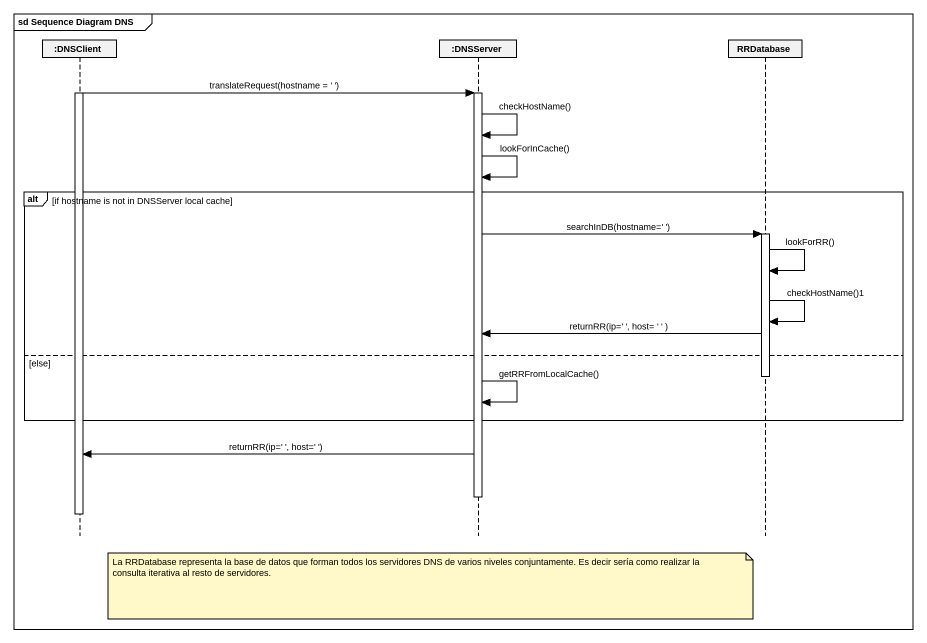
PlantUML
@startuml
mainframe sd Sequence Diagram DNS
hide footbox
participant ":DNSClient" as DNSClient
participant ":DNSServer" as DNSServer
participant RRDatabase

activate DNSClient
DNSClient -> DNSServer : translateRequest(hostname = ' ')
activate DNSServer
DNSServer -> DNSServer : checkHostName()
DNSServer -> DNSServer : lookForInCache()
alt if hostname is not in DNSServer local cache
  DNSServer -> RRDatabase : searchInDB(hostname=' ')
  activate RRDatabase
  RRDatabase -> RRDatabase : lookForRR()
  RRDatabase -> RRDatabase : checkHostName()1
  RRDatabase -> DNSServer : returnRR(ip=' ', host= ' ' )
else else
  deactivate RRDatabase
  DNSServer -> DNSServer : getRRFromLocalCache()
end
DNSServer -> DNSClient : returnRR(ip=' ', host=' ')
deactivate DNSServer
deactivate DNSClient
note over DNSServer : La RRDatabase representa la base de datos que forman todos los servidores DNS de varios niveles conjuntamente. Es decir sería como realizar la consulta iterativa al resto de servidores.
@enduml
